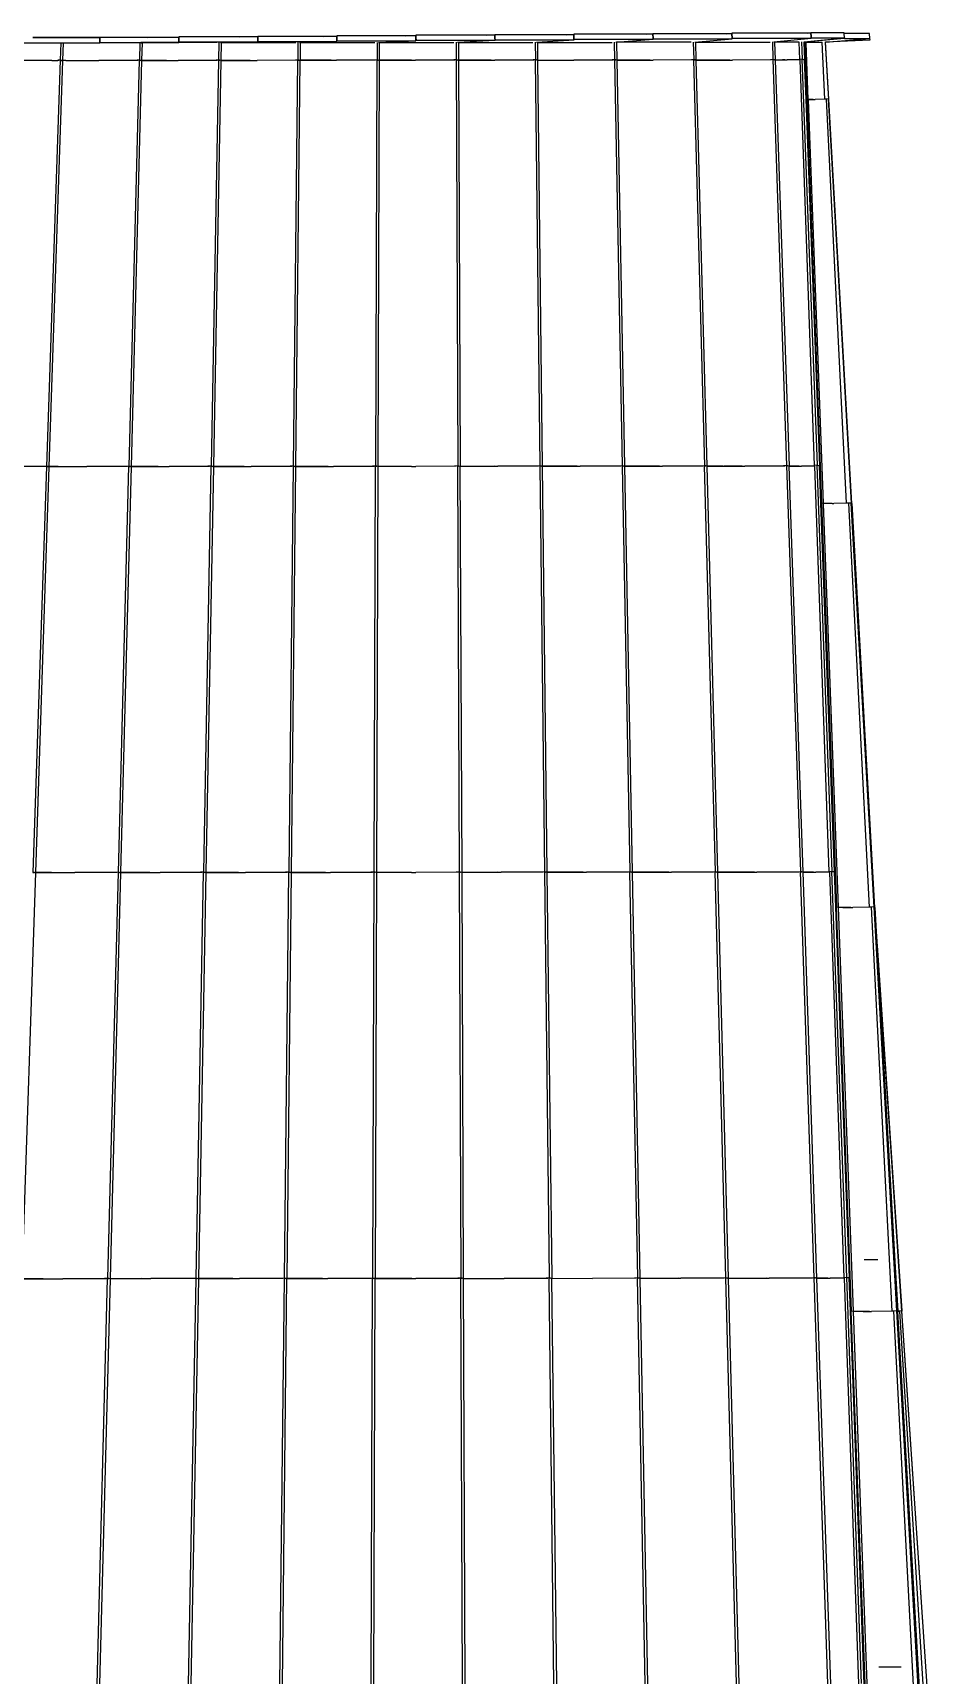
# Model space of a CAD drawing. Extents: x -21493 to 32459, y -48437 to 49697.
# Drawn here: x 3560 to 12367, y 33568 to 49697 of the extents above; entities that cross this region are included whole.
import ezdxf

# ---------------------------------------------------------------- set-up
doc = ezdxf.new("R2010")
doc.units = 0
doc.layers.get('0').update_dxf_attribs({"linetype": 'CONTINUOUS'})

msp = doc.modelspace()

# ---------------------------------------------------------------- linework, layer by layer
for p, q in [((8019, 49674), (8099, 49679)), ((8808, 49679), (8099, 49679)), ((8099, 49679), (8099, 49674)), ((8808, 49679), (8875, 49684)), ((8875, 49679), (8808, 49679)), ((9593, 49684), (8875, 49684)), ((8875, 49684), (8875, 49679)), ((8877, 49645), (8875, 49679)), ((8875, 49679), (8877, 49645)), ((9593, 49684), (9651, 49689)), ((9652, 49684), (9593, 49684)), ((10376, 49689), (9651, 49689)), ((9651, 49689), (9652, 49684)), ((9654, 49644), (9652, 49684)), ((9652, 49684), (9654, 49644)), ((10376, 49689), (10427, 49694)), ((10428, 49689), (10376, 49689)), ((11171, 49694), (10427, 49694)), ((10427, 49694), (10428, 49689)), ((10431, 49644), (10428, 49689)), ((10428, 49689), (10431, 49644)), ((11171, 49694), (11203, 49697)), ((11204, 49694), (11171, 49694)), ((11532, 49697), (11203, 49697)), ((11203, 49697), (11204, 49694)), ((11204, 49694), (11206, 49665)), ((11206, 49665), (11204, 49694)), ((11532, 49691), (11532, 49697)), ((11779, 49691), (11532, 49691)), ((11536, 49648), (11532, 49691)), ((11783, 49641), (11779, 49691)), ((3441, 49598), (3813, 49598)), ((3698, 49652), (3560, 49652)), ((3698, 49648), (3560, 49648)), ((3698, 49652), (3698, 49651)), ((3903, 49652), (3698, 49652)), ((3784, 49651), (3698, 49652)), ((3698, 49648), (3698, 49651)), ((3698, 49651), (3698, 49648)), ((3698, 49651), (3848, 49651)), ((3698, 49651), (3784, 49651)), ((4217, 49648), (3698, 49648)), ((3698, 49648), (3698, 49648)), ((3784, 49651), (3903, 49652)), ((3848, 49651), (3784, 49651)), ((3813, 49598), (3835, 49598)), ((3835, 49598), (3829, 49428)), ((3835, 49598), (3860, 49598)), ((4217, 49648), (3848, 49651)), ((3848, 49651), (4217, 49651)), ((3854, 49426), (3860, 49598)), ((3860, 49598), (4217, 49598)), ((3903, 49652), (4217, 49653)), ((4217, 49652), (3903, 49652)), ((4689, 49653), (4217, 49653)), ((4217, 49653), (4217, 49652)), ((4217, 49652), (4217, 49651)), ((4217, 49651), (4217, 49648)), ((4217, 49603), (4217, 49648)), ((4217, 49648), (4217, 49603)), ((4217, 49603), (4217, 49603)), ((4217, 49603), (4474, 49603)), ((4217, 49601), (4217, 49603)), ((4474, 49601), (4217, 49601)), ((4217, 49598), (4217, 49601)), ((4474, 49603), (4474, 49601)), ((4474, 49603), (4475, 49603)), ((4475, 49601), (4474, 49601)), ((4475, 49601), (4475, 49603)), ((4475, 49603), (4584, 49603)), ((4482, 49601), (4475, 49601)), ((4482, 49602), (4584, 49603)), ((4482, 49602), (4482, 49601)), ((4590, 49601), (4482, 49601)), ((4584, 49603), (4612, 49603)), ((4612, 49603), (4607, 49428)), ((4612, 49603), (4614, 49603)), ((4614, 49603), (4622, 49602)), ((4614, 49603), (4690, 49603)), ((4690, 49603), (4622, 49602)), ((4622, 49602), (4625, 49602)), ((4705, 49602), (4625, 49602)), ((4625, 49602), (4628, 49601)), ((4626, 49601), (4628, 49601)), ((4628, 49601), (4705, 49602)), ((4628, 49601), (4637, 49600)), ((4632, 49427), (4637, 49600)), ((4689, 49653), (4994, 49658)), ((4994, 49653), (4689, 49653)), ((4690, 49603), (4994, 49603)), ((4705, 49602), (4994, 49603)), ((5367, 49602), (4705, 49602)), ((5591, 49658), (4994, 49658)), ((4994, 49658), (4994, 49653)), ((4994, 49650), (4994, 49653)), ((4994, 49653), (4994, 49650)), ((4994, 49650), (4994, 49650)), ((4994, 49650), (4994, 49608)), ((4994, 49608), (4994, 49650)), ((4994, 49608), (5771, 49608)), ((4994, 49608), (4994, 49608)), ((4994, 49603), (4994, 49608)), ((5389, 49602), (5385, 49429)), ((5403, 49602), (5404, 49602)), ((5404, 49602), (5414, 49601)), ((5404, 49602), (5411, 49602)), ((5410, 49427), (5414, 49601)), ((5411, 49602), (5771, 49608)), ((5411, 49602), (6144, 49602)), ((5591, 49658), (5770, 49663)), ((5770, 49658), (5591, 49658)), ((6420, 49663), (5770, 49663)), ((5770, 49663), (5770, 49658)), ((5770, 49649), (5770, 49658)), ((5770, 49658), (5770, 49649)), ((5770, 49649), (5770, 49649)), ((5770, 49649), (5771, 49613)), ((5771, 49613), (5770, 49649)), ((5771, 49613), (6548, 49613)), ((5771, 49613), (5771, 49613)), ((5771, 49608), (5771, 49613)), ((6165, 49603), (6163, 49430)), ((6180, 49603), (6181, 49603)), ((6181, 49603), (6548, 49613)), ((6181, 49603), (6182, 49603)), ((6182, 49603), (6920, 49603)), ((6182, 49603), (6190, 49602)), ((6189, 49428), (6190, 49602)), ((6420, 49663), (6546, 49669)), ((6546, 49663), (6420, 49663)), ((7225, 49669), (6546, 49669)), ((6546, 49669), (6546, 49663)), ((6547, 49653), (6546, 49663)), ((6546, 49663), (6547, 49653)), ((6547, 49653), (6547, 49653)), ((6547, 49648), (6547, 49653)), ((6547, 49653), (6547, 49648)), ((6547, 49648), (6547, 49648)), ((6547, 49619), (6547, 49648)), ((6547, 49648), (6548, 49619)), ((6548, 49619), (6547, 49619)), ((6548, 49613), (6547, 49619)), ((6548, 49619), (7324, 49619)), ((6942, 49604), (6942, 49431)), ((6957, 49604), (7324, 49619)), ((6957, 49604), (6957, 49604)), ((6957, 49604), (6960, 49603)), ((6960, 49603), (6967, 49602)), ((6960, 49603), (7697, 49603)), ((6967, 49428), (6967, 49602)), ((7225, 49669), (7323, 49674)), ((7323, 49669), (7225, 49669)), ((8019, 49674), (7323, 49674)), ((7323, 49674), (7323, 49669)), ((7323, 49654), (7323, 49669)), ((7323, 49669), (7323, 49654)), ((7323, 49654), (7323, 49654)), ((7323, 49654), (7324, 49647)), ((7323, 49647), (7323, 49654)), ((7323, 49647), (7324, 49647)), ((7324, 49624), (7323, 49647)), ((7324, 49647), (7325, 49624)), ((7325, 49624), (7324, 49624)), ((7324, 49619), (7324, 49624)), ((7325, 49624), (8101, 49624)), ((7719, 49605), (7720, 49432)), ((7734, 49605), (7735, 49605)), ((7735, 49605), (8101, 49624)), ((7735, 49605), (7739, 49604)), ((7739, 49604), (7744, 49603)), ((7739, 49604), (8474, 49604)), ((7745, 49429), (7744, 49603)), ((8099, 49674), (8019, 49674)), ((8100, 49654), (8099, 49674)), ((8099, 49674), (8100, 49654)), ((8100, 49654), (8100, 49654)), ((8100, 49654), (8100, 49646)), ((8100, 49646), (8100, 49654)), ((8100, 49646), (8100, 49646)), ((8100, 49646), (8101, 49629)), ((8101, 49629), (8100, 49646)), ((8101, 49629), (8878, 49629)), ((8101, 49629), (8101, 49629)), ((8101, 49624), (8101, 49629)), ((8496, 49605), (8498, 49433)), ((8510, 49605), (8511, 49605)), ((8511, 49605), (8878, 49629)), ((8511, 49605), (8518, 49604)), ((8518, 49604), (8521, 49604)), ((8518, 49604), (9251, 49604)), ((8523, 49429), (8521, 49604)), ((8877, 49645), (8877, 49645)), ((8877, 49645), (8878, 49634)), ((8877, 49634), (8877, 49645)), ((8878, 49634), (8877, 49634)), ((8878, 49629), (8877, 49634)), ((8878, 49634), (9654, 49634)), ((9273, 49606), (9276, 49433)), ((9287, 49606), (9288, 49606)), ((9288, 49606), (9654, 49634)), ((9288, 49606), (9296, 49605)), ((9296, 49605), (9298, 49605)), ((10028, 49605), (9296, 49605)), ((9301, 49430), (9298, 49605)), ((9654, 49644), (9654, 49644)), ((9654, 49644), (9654, 49639)), ((9654, 49639), (9654, 49644)), ((9654, 49639), (10431, 49639)), ((9654, 49639), (9654, 49639)), ((9654, 49634), (9654, 49639)), ((10049, 49607), (10054, 49434)), ((10064, 49607), (10065, 49607)), ((10065, 49607), (10431, 49639)), ((10065, 49607), (10074, 49605)), ((10074, 49605), (10804, 49606)), ((10074, 49605), (10075, 49605)), ((10079, 49430), (10075, 49605)), ((10431, 49644), (11207, 49644)), ((10431, 49644), (10431, 49644)), ((10431, 49639), (10431, 49644)), ((10826, 49608), (10832, 49435)), ((10841, 49608), (10842, 49608)), ((10842, 49608), (11207, 49644)), ((10842, 49608), (10851, 49606)), ((10857, 49431), (10851, 49606)), ((10851, 49606), (10851, 49606)), ((11090, 49606), (10851, 49606)), ((11096, 49435), (11090, 49606)), ((11112, 49608), (11118, 49438)), ((11137, 49608), (11535, 49648)), ((11536, 49641), (11137, 49607)), ((11137, 49607), (11137, 49608)), ((11137, 49608), (11137, 49608)), ((11137, 49606), (11144, 49607)), ((11137, 49606), (11137, 49607)), ((11144, 49433), (11137, 49606)), ((11144, 49607), (11165, 49045)), ((11144, 49607), (11149, 49605)), ((11149, 49605), (11315, 49605)), ((11149, 49605), (11159, 49601)), ((11179, 49044), (11159, 49601)), ((11206, 49665), (11206, 49665)), ((11206, 49665), (11206, 49663)), ((11206, 49663), (11206, 49665)), ((11206, 49663), (11206, 49663)), ((11206, 49663), (11207, 49648)), ((11207, 49648), (11206, 49663)), ((11207, 49648), (11536, 49648)), ((11207, 49648), (11207, 49648)), ((11207, 49644), (11207, 49648)), ((11315, 49605), (11315, 49605)), ((11343, 49045), (11315, 49605)), ((11346, 49608), (11378, 49047)), ((11347, 49607), (11782, 49641)), ((11347, 49607), (11347, 49607)), ((11347, 49607), (11348, 49606)), ((11349, 49605), (11348, 49605)), ((11783, 49624), (11349, 49605)), ((11349, 49605), (11349, 49604)), ((11381, 49044), (11349, 49604)), ((11535, 49648), (11536, 49641)), ((11535, 49648), (11536, 49648)), ((11536, 49641), (11783, 49641)), ((11782, 49641), (11783, 49624)), ((11782, 49641), (11783, 49641)), ((3748, 49426), (3430, 49426)), ((3828, 49428), (3695, 45440)), ((3721, 45438), (3854, 49424)), ((3748, 49426), (3806, 49426)), ((3807, 49428), (3806, 49428)), ((3815, 49426), (3806, 49426)), ((3828, 49428), (3807, 49428)), ((3828, 49428), (3829, 49428)), ((3833, 49427), (3828, 49428)), ((3828, 49428), (3828, 49428)), ((3829, 49428), (3833, 49427)), ((3833, 49427), (3833, 49427)), ((3833, 49427), (3844, 49426)), ((3844, 49426), (3833, 49427)), ((3854, 49425), (3844, 49426)), ((3885, 49426), (3854, 49426)), ((3854, 49424), (3854, 49426)), ((3854, 49424), (3854, 49425)), ((3854, 49424), (3854, 49424)), ((3854, 49424), (3854, 49424)), ((3854, 49424), (3854, 49424)), ((3885, 49426), (4208, 49426)), ((4584, 49426), (4208, 49426)), ((4606, 49429), (4503, 45440)), ((4529, 45439), (4632, 49425)), ((4606, 49429), (4584, 49428)), ((4593, 49426), (4584, 49426)), ((4607, 49428), (4606, 49429)), ((4607, 49428), (4607, 49428)), ((4607, 49428), (4611, 49428)), ((4611, 49428), (4607, 49428)), ((4611, 49428), (4611, 49428)), ((4611, 49428), (4619, 49427)), ((4619, 49427), (4611, 49428)), ((4632, 49425), (4619, 49427)), ((4873, 49427), (4632, 49427)), ((4632, 49427), (4873, 49427)), ((4632, 49425), (4632, 49427)), ((4632, 49427), (4632, 49427)), ((4632, 49425), (4632, 49425)), ((4632, 49425), (4632, 49425)), ((4632, 49425), (4632, 49425)), ((4632, 49425), (4632, 49425)), ((4873, 49427), (4987, 49427)), ((5362, 49427), (4987, 49427)), ((5384, 49429), (5311, 45441)), ((5337, 45439), (5410, 49426)), ((5384, 49429), (5362, 49429)), ((5371, 49427), (5362, 49427)), ((5385, 49429), (5384, 49429)), ((5385, 49429), (5385, 49429)), ((5385, 49429), (5389, 49429)), ((5389, 49429), (5385, 49429)), ((5389, 49429), (5389, 49429)), ((5389, 49429), (5397, 49428)), ((5397, 49428), (5389, 49429)), ((5410, 49426), (5397, 49428)), ((5694, 49427), (5410, 49427)), ((5410, 49427), (5694, 49427)), ((5410, 49426), (5410, 49427)), ((5410, 49427), (5410, 49427)), ((5410, 49426), (5410, 49426)), ((5410, 49426), (5410, 49426)), ((5410, 49426), (5410, 49426)), ((5410, 49426), (5410, 49426)), ((5694, 49427), (5765, 49427)), ((6140, 49428), (5765, 49427)), ((6162, 49430), (6119, 45442)), ((6141, 49429), (6140, 49429)), ((6149, 49428), (6140, 49428)), ((6162, 49430), (6141, 49429)), ((6145, 45440), (6188, 49426)), ((6163, 49430), (6162, 49430)), ((6163, 49430), (6163, 49430)), ((6163, 49430), (6167, 49430)), ((6167, 49430), (6163, 49430)), ((6167, 49430), (6167, 49430)), ((6167, 49430), (6176, 49428)), ((6176, 49428), (6167, 49430)), ((6188, 49427), (6176, 49428)), ((6188, 49427), (6189, 49427)), ((6189, 49427), (6188, 49426)), ((6188, 49427), (6188, 49427)), ((6188, 49426), (6188, 49427)), ((6490, 49428), (6189, 49428)), ((6189, 49428), (6490, 49428)), ((6189, 49427), (6189, 49428)), ((6189, 49428), (6189, 49428)), ((6490, 49428), (6543, 49428)), ((6918, 49428), (6543, 49428)), ((6919, 49430), (6918, 49430)), ((6927, 49428), (6918, 49428)), ((6940, 49431), (6919, 49430)), ((6940, 49431), (6927, 45443)), ((6941, 49431), (6940, 49431)), ((6941, 49431), (6942, 49431)), ((6945, 49430), (6941, 49431)), ((6942, 49431), (6945, 49430)), ((6945, 49430), (6945, 49430)), ((6945, 49430), (6954, 49429)), ((6954, 49429), (6945, 49430)), ((6953, 45441), (6966, 49427)), ((6966, 49427), (6954, 49429)), ((6966, 49427), (6967, 49427)), ((6967, 49427), (6966, 49427)), ((6966, 49427), (6966, 49427)), ((6966, 49427), (6966, 49427)), ((7279, 49428), (6967, 49428)), ((6967, 49428), (7279, 49428)), ((6967, 49427), (6967, 49428)), ((6967, 49428), (6967, 49428)), ((7279, 49428), (7321, 49428)), ((7697, 49429), (7321, 49428)), ((7718, 49432), (7697, 49431)), ((7697, 49431), (7697, 49431)), ((7705, 49429), (7697, 49429)), ((7718, 49432), (7735, 45444)), ((7719, 49432), (7718, 49432)), ((7719, 49432), (7720, 49432)), ((7723, 49431), (7719, 49432)), ((7720, 49432), (7723, 49431)), ((7723, 49431), (7723, 49431)), ((7723, 49431), (7732, 49430)), ((7732, 49430), (7723, 49431)), ((7744, 49428), (7732, 49430)), ((7744, 49428), (7745, 49428)), ((7745, 49428), (7744, 49428)), ((7744, 49428), (7744, 49428)), ((7761, 45441), (7744, 49428)), ((7744, 49428), (7744, 49428)), ((8063, 49429), (7745, 49428)), ((7745, 49429), (8063, 49429)), ((7745, 49428), (7745, 49429)), ((7745, 49428), (7745, 49428)), ((8063, 49429), (8099, 49429)), ((8475, 49429), (8099, 49429)), ((8496, 49433), (8475, 49431)), ((8475, 49431), (8475, 49431)), ((8483, 49429), (8475, 49429)), ((8496, 49433), (8543, 45445)), ((8497, 49433), (8496, 49433)), ((8497, 49433), (8498, 49433)), ((8501, 49432), (8497, 49433)), ((8498, 49433), (8501, 49432)), ((8501, 49432), (8501, 49432)), ((8501, 49432), (8510, 49431)), ((8510, 49431), (8501, 49432)), ((8522, 49429), (8510, 49431)), ((8522, 49429), (8522, 49429)), ((8523, 49429), (8877, 49429)), ((8522, 49429), (8523, 49429)), ((8523, 49429), (8522, 49429)), ((8523, 49429), (8523, 49429)), ((8522, 49429), (8522, 49429)), ((8523, 49429), (8523, 49429)), ((8569, 45442), (8522, 49429)), ((9253, 49430), (8877, 49429)), ((9274, 49434), (9253, 49432)), ((9253, 49432), (9253, 49432)), ((9262, 49430), (9253, 49430)), ((9274, 49434), (9351, 45445)), ((9275, 49433), (9274, 49434)), ((9275, 49433), (9276, 49433)), ((9279, 49433), (9275, 49433)), ((9276, 49433), (9279, 49433)), ((9279, 49433), (9279, 49433)), ((9279, 49433), (9288, 49431)), ((9288, 49431), (9279, 49433)), ((9301, 49430), (9288, 49431)), ((9627, 49430), (9301, 49429)), ((9301, 49430), (9627, 49430)), ((9301, 49429), (9301, 49430)), ((9301, 49429), (9301, 49430)), ((9301, 49429), (9301, 49429)), ((9301, 49429), (9301, 49429)), ((9377, 45442), (9301, 49429)), ((9301, 49429), (9301, 49429)), ((9301, 49429), (9301, 49429)), ((9627, 49430), (9655, 49430)), ((10031, 49431), (9655, 49430)), ((10052, 49434), (10031, 49432)), ((10031, 49432), (10031, 49432)), ((10040, 49431), (10031, 49431)), ((10052, 49434), (10158, 45446)), ((10053, 49434), (10052, 49434)), ((10053, 49434), (10054, 49434)), ((10057, 49434), (10053, 49434)), ((10054, 49434), (10057, 49434)), ((10057, 49434), (10057, 49434)), ((10057, 49434), (10066, 49432)), ((10066, 49432), (10057, 49434)), ((10079, 49430), (10066, 49432)), ((10408, 49430), (10079, 49430)), ((10079, 49430), (10079, 49430)), ((10079, 49430), (10079, 49430)), ((10079, 49430), (10408, 49430)), ((10079, 49430), (10079, 49430)), ((10185, 45443), (10079, 49430)), ((10079, 49430), (10079, 49430)), ((10079, 49430), (10079, 49430)), ((10079, 49430), (10079, 49430)), ((10408, 49430), (10433, 49430)), ((10809, 49431), (10433, 49430)), ((10810, 49433), (10809, 49433)), ((10818, 49431), (10809, 49431)), ((10830, 49435), (10810, 49433)), ((10830, 49435), (10966, 45447)), ((10831, 49435), (10830, 49435)), ((10831, 49435), (10832, 49435)), ((10844, 49433), (10831, 49435)), ((10832, 49435), (10844, 49433)), ((10857, 49431), (10844, 49433)), ((10857, 49431), (10857, 49431)), ((10857, 49431), (10857, 49431)), ((10926, 49431), (10857, 49430)), ((10857, 49431), (10926, 49431)), ((10857, 49431), (10857, 49431)), ((10857, 49430), (10857, 49431)), ((10857, 49431), (10857, 49431)), ((10993, 45443), (10857, 49430)), ((10926, 49431), (10926, 49431)), ((10948, 49431), (10926, 49431)), ((10926, 49431), (10948, 49431)), ((10948, 49431), (10972, 49431)), ((11096, 49431), (10972, 49431)), ((11117, 49438), (11096, 49435)), ((11096, 49435), (11096, 49435)), ((11099, 49431), (11096, 49431)), ((11239, 45447), (11099, 49431)), ((11117, 49438), (11265, 45450)), ((11118, 49438), (11117, 49438)), ((11118, 49438), (11118, 49438)), ((11143, 49433), (11118, 49438)), ((11118, 49438), (11143, 49433)), ((11144, 49433), (11143, 49433)), ((11143, 49433), (11144, 49433)), ((11157, 49045), (11143, 49433)), ((11143, 49433), (11143, 49433)), ((11164, 49046), (11157, 49045)), ((11291, 45445), (11157, 49045)), ((11164, 49046), (11310, 45078)), ((11165, 49045), (11164, 49046)), ((11180, 49041), (11165, 49045)), ((11179, 49044), (11206, 49044)), ((11179, 49043), (11179, 49044)), ((11180, 49041), (11179, 49043)), ((11200, 49043), (11179, 49043)), ((11181, 49040), (11180, 49041)), ((11327, 45077), (11181, 49040)), ((11200, 49043), (11206, 49044)), ((11203, 49043), (11200, 49043)), ((11207, 49044), (11203, 49043)), ((11227, 49044), (11203, 49043)), ((11206, 49044), (11207, 49044)), ((11207, 49044), (11227, 49044)), ((11227, 49044), (11246, 49044)), ((11343, 49045), (11246, 49044)), ((11375, 49048), (11343, 49045)), ((11357, 49045), (11343, 49045)), ((11343, 49045), (11343, 49045)), ((11555, 45077), (11357, 49045)), ((11375, 49048), (11601, 45080)), ((11376, 49047), (11375, 49048)), ((11376, 49047), (11378, 49047)), ((11379, 49045), (11376, 49047)), ((11378, 49047), (11379, 49045)), ((11381, 49044), (11379, 49045)), ((11382, 49043), (11381, 49044)), ((11608, 45076), (11382, 49043)), ((3664, 45438), (3282, 45438)), ((3693, 45440), (3561, 41452)), ((3588, 41450), (3721, 45436)), ((3665, 45440), (3664, 45440)), ((3681, 45438), (3664, 45438)), ((3693, 45440), (3665, 45440)), ((3694, 45440), (3693, 45440)), ((3694, 45440), (3695, 45440)), ((3711, 45438), (3694, 45440)), ((3695, 45440), (3711, 45438)), ((3721, 45436), (3711, 45438)), ((3809, 45438), (3721, 45438)), ((3721, 45438), (3809, 45438)), ((3721, 45436), (3721, 45438)), ((3721, 45438), (3721, 45438)), ((3721, 45436), (3721, 45436)), ((3721, 45436), (3721, 45436)), ((3721, 45436), (3721, 45436)), ((3721, 45436), (3721, 45436)), ((3809, 45438), (4090, 45438)), ((4472, 45438), (4090, 45438)), ((4501, 45441), (4399, 41452)), ((4426, 41451), (4529, 45437)), ((4473, 45440), (4472, 45440)), ((4489, 45438), (4472, 45438)), ((4501, 45441), (4473, 45440)), ((4502, 45440), (4501, 45441)), ((4502, 45440), (4503, 45440)), ((4516, 45439), (4502, 45440)), ((4503, 45440), (4516, 45439)), ((4529, 45437), (4516, 45439)), ((4790, 45439), (4529, 45439)), ((4529, 45439), (4790, 45439)), ((4529, 45437), (4529, 45439)), ((4529, 45439), (4529, 45439)), ((4529, 45437), (4529, 45437)), ((4529, 45437), (4529, 45437)), ((4529, 45437), (4529, 45437)), ((4529, 45437), (4529, 45437)), ((4790, 45439), (4898, 45439)), ((5280, 45439), (4898, 45439)), ((5309, 45441), (5236, 41453)), ((5264, 41451), (5337, 45438)), ((5281, 45441), (5280, 45441)), ((5297, 45439), (5280, 45439)), ((5309, 45441), (5281, 45441)), ((5310, 45441), (5309, 45441)), ((5310, 45441), (5311, 45441)), ((5323, 45440), (5310, 45441)), ((5311, 45441), (5323, 45440)), ((5337, 45438), (5323, 45440)), ((5637, 45439), (5337, 45439)), ((5337, 45439), (5637, 45439)), ((5337, 45438), (5337, 45439)), ((5337, 45439), (5337, 45439)), ((5337, 45438), (5337, 45438)), ((5337, 45438), (5337, 45438)), ((5337, 45438), (5337, 45438)), ((5337, 45438), (5337, 45438)), ((5637, 45439), (5706, 45439)), ((6088, 45440), (5706, 45439)), ((6117, 45442), (6074, 41454)), ((6089, 45441), (6088, 45441)), ((6105, 45440), (6088, 45440)), ((6117, 45442), (6089, 45441)), ((6102, 41452), (6145, 45438)), ((6118, 45442), (6117, 45442)), ((6118, 45442), (6119, 45442)), ((6131, 45440), (6118, 45442)), ((6119, 45442), (6131, 45440)), ((6145, 45439), (6131, 45440)), ((6463, 45440), (6145, 45439)), ((6145, 45440), (6463, 45440)), ((6145, 45439), (6145, 45440)), ((6145, 45439), (6145, 45439)), ((6145, 45439), (6145, 45438)), ((6145, 45439), (6145, 45439)), ((6145, 45439), (6145, 45439)), ((6145, 45438), (6145, 45439)), ((6463, 45440), (6514, 45440)), ((6896, 45440), (6514, 45440)), ((6897, 45442), (6896, 45442)), ((6913, 45440), (6896, 45440)), ((6925, 45443), (6897, 45442)), ((6925, 45443), (6912, 41455)), ((6926, 45443), (6925, 45443)), ((6926, 45443), (6927, 45443)), ((6939, 45441), (6926, 45443)), ((6927, 45443), (6939, 45441)), ((6953, 45439), (6939, 45441)), ((6939, 41453), (6953, 45439)), ((6953, 45441), (7281, 45440)), ((6953, 45440), (6953, 45441)), ((7281, 45440), (6953, 45440)), ((6953, 45439), (6953, 45440)), ((6953, 45439), (6953, 45439)), ((6953, 45439), (6953, 45439)), ((6953, 45439), (6953, 45439)), ((6953, 45439), (6953, 45439)), ((7281, 45440), (7322, 45440)), ((7704, 45441), (7322, 45440)), ((7705, 45442), (7704, 45442)), ((7721, 45441), (7704, 45441)), ((7733, 45444), (7705, 45442)), ((7733, 45444), (7750, 41456)), ((7734, 45444), (7733, 45444)), ((7734, 45444), (7735, 45444)), ((7747, 45442), (7734, 45444)), ((7735, 45444), (7747, 45442)), ((7760, 45440), (7747, 45442)), ((7760, 45440), (7761, 45440)), ((7761, 45440), (7760, 45440)), ((7760, 45440), (7760, 45440)), ((7777, 41453), (7760, 45440)), ((7760, 45440), (7760, 45440)), ((8095, 45441), (7761, 45440)), ((7761, 45441), (8095, 45441)), ((7761, 45440), (7761, 45441)), ((7761, 45440), (7761, 45440)), ((8095, 45441), (8130, 45441)), ((8512, 45441), (8130, 45441)), ((8513, 45443), (8512, 45442)), ((8529, 45441), (8512, 45441)), ((8541, 45445), (8513, 45443)), ((8541, 45445), (8587, 41457)), ((8542, 45445), (8541, 45445)), ((8542, 45445), (8543, 45445)), ((8555, 45443), (8542, 45445)), ((8543, 45445), (8555, 45443)), ((8568, 45441), (8555, 45443)), ((8568, 45441), (8569, 45441)), ((8569, 45441), (8568, 45441)), ((8615, 41454), (8568, 45441)), ((8568, 45441), (8568, 45441)), ((8568, 45441), (8568, 45441)), ((8569, 45442), (8907, 45441)), ((8569, 45441), (8569, 45442)), ((8907, 45441), (8569, 45441)), ((8569, 45441), (8569, 45441)), ((8907, 45441), (8938, 45441)), ((9320, 45442), (8938, 45441)), ((9349, 45446), (9320, 45443)), ((9320, 45443), (9320, 45443)), ((9336, 45442), (9320, 45442)), ((9349, 45446), (9425, 41457)), ((9350, 45445), (9349, 45446)), ((9350, 45445), (9351, 45445)), ((9363, 45443), (9350, 45445)), ((9351, 45445), (9363, 45443)), ((9376, 45442), (9363, 45443)), ((9718, 45442), (9376, 45441)), ((9376, 45441), (9376, 45442)), ((9376, 45441), (9377, 45441)), ((9377, 45441), (9376, 45441)), ((9453, 41454), (9376, 45441)), ((9376, 45441), (9376, 45441)), ((9376, 45441), (9376, 45441)), ((9377, 45442), (9718, 45442)), ((9377, 45441), (9377, 45442)), ((9718, 45442), (9746, 45442)), ((10128, 45443), (9746, 45442)), ((10157, 45446), (10128, 45443)), ((10144, 45443), (10128, 45443)), ((10128, 45443), (10128, 45443)), ((10157, 45446), (10263, 41458)), ((10158, 45446), (10157, 45446)), ((10158, 45446), (10171, 45444)), ((10158, 45446), (10158, 45446)), ((10171, 45444), (10158, 45446)), ((10184, 45442), (10171, 45444)), ((10184, 45442), (10185, 45442)), ((10185, 45442), (10184, 45442)), ((10184, 45442), (10344, 45442)), ((10344, 45442), (10184, 45442)), ((10290, 41455), (10184, 45442)), ((10184, 45442), (10184, 45442)), ((10184, 45442), (10184, 45442)), ((10184, 45442), (10184, 45442)), ((10184, 45442), (10184, 45442)), ((10185, 45443), (10344, 45443)), ((10185, 45442), (10185, 45443)), ((10344, 45443), (10344, 45442)), ((10344, 45443), (10359, 45443)), ((10344, 45442), (10351, 45442)), ((10359, 45442), (10351, 45442)), ((10359, 45442), (10359, 45443)), ((10359, 45443), (10422, 45443)), ((10422, 45442), (10359, 45442)), ((10422, 45442), (10422, 45443)), ((10422, 45443), (10484, 45442)), ((10484, 45442), (10422, 45442)), ((10484, 45442), (10484, 45442)), ((10529, 45442), (10484, 45442)), ((10484, 45442), (10529, 45442)), ((10529, 45442), (10554, 45442)), ((10936, 45443), (10554, 45442)), ((10965, 45447), (10936, 45444)), ((10936, 45444), (10936, 45444)), ((10952, 45443), (10936, 45443)), ((10965, 45447), (11101, 41459)), ((10966, 45447), (10965, 45447)), ((10966, 45447), (10979, 45445)), ((10966, 45447), (10966, 45447)), ((10979, 45445), (10966, 45447)), ((10992, 45443), (10979, 45445)), ((11089, 45443), (10992, 45442)), ((10992, 45443), (10993, 45443)), ((10993, 45443), (10992, 45443)), ((10992, 45443), (10992, 45443)), ((10992, 45442), (10992, 45443)), ((10992, 45443), (10992, 45443)), ((11128, 41455), (10992, 45442)), ((10993, 45443), (11089, 45443)), ((10993, 45443), (10993, 45443)), ((11089, 45443), (11113, 45443)), ((11239, 45443), (11113, 45443)), ((11262, 45450), (11239, 45447)), ((11239, 45447), (11239, 45447)), ((11244, 45443), (11239, 45443)), ((11385, 41459), (11244, 45443)), ((11262, 45450), (11410, 41461)), ((11263, 45449), (11262, 45450)), ((11263, 45449), (11265, 45450)), ((11289, 45445), (11263, 45449)), ((11265, 45450), (11289, 45445)), ((11291, 45445), (11289, 45445)), ((11289, 45445), (11291, 45445)), ((11303, 45078), (11289, 45445)), ((11289, 45445), (11289, 45445)), ((11309, 45078), (11303, 45078)), ((11437, 41457), (11303, 45078)), ((11309, 45078), (11455, 41110)), ((11310, 45078), (11309, 45078)), ((11327, 45074), (11310, 45078)), ((11327, 45077), (11412, 45076)), ((11327, 45076), (11327, 45077)), ((11412, 45076), (11327, 45076)), ((11327, 45074), (11327, 45076)), ((11329, 45073), (11327, 45074)), ((11475, 41110), (11329, 45073)), ((11412, 45076), (11431, 45076)), ((11555, 45077), (11431, 45076)), ((11563, 45077), (11555, 45077)), ((11598, 45080), (11563, 45077)), ((11578, 45078), (11563, 45077)), ((11779, 41110), (11578, 45078)), ((11598, 45080), (11824, 41112)), ((11599, 45080), (11598, 45080)), ((11599, 45080), (11601, 45080)), ((11604, 45078), (11599, 45080)), ((11601, 45080), (11604, 45078)), ((11608, 45076), (11604, 45078)), ((11609, 45075), (11608, 45076)), ((11834, 41108), (11609, 45075)), ((4397, 41453), (4294, 37464)), ((4397, 41453), (4369, 41452)), ((4398, 41452), (4397, 41453)), ((4398, 41452), (4399, 41452)), ((4412, 41451), (4398, 41452)), ((4399, 41452), (4412, 41451)), ((5235, 41453), (5162, 37465)), ((5207, 41453), (5206, 41453)), ((5235, 41453), (5207, 41453)), ((5236, 41453), (5235, 41453)), ((5236, 41453), (5250, 41452)), ((5236, 41453), (5236, 41453)), ((5250, 41452), (5236, 41453)), ((6072, 41454), (6029, 37466)), ((6045, 41453), (6044, 41453)), ((6072, 41454), (6045, 41453)), ((6074, 41454), (6072, 41454)), ((6074, 41454), (6087, 41452)), ((6074, 41454), (6074, 41454)), ((6087, 41452), (6074, 41454)), ((6101, 41451), (6087, 41452)), ((6910, 41455), (6882, 41453)), ((6882, 41453), (6882, 41453)), ((6910, 41455), (6897, 37467)), ((6911, 41455), (6910, 41455)), ((6911, 41455), (6912, 41455)), ((6925, 41453), (6911, 41455)), ((6912, 41455), (6925, 41453)), ((6939, 41451), (6925, 41453)), ((6939, 41453), (7282, 41452)), ((6939, 41452), (6939, 41453)), ((7719, 41453), (7323, 41452)), ((7720, 41454), (7719, 41454)), ((7736, 41453), (7719, 41453)), ((7748, 41456), (7720, 41454)), ((7748, 41456), (7765, 37468)), ((7749, 41456), (7748, 41456)), ((7749, 41456), (7750, 41456)), ((7763, 41454), (7749, 41456)), ((7750, 41456), (7763, 41454)), ((7777, 41452), (7763, 41454)), ((8126, 41453), (7777, 41452)), ((7777, 41453), (8126, 41453)), ((7777, 41452), (7777, 41453)), ((8126, 41453), (8161, 41453)), ((8557, 41453), (8161, 41453)), ((8558, 41454), (8557, 41454)), ((8574, 41453), (8557, 41453)), ((8586, 41457), (8558, 41454)), ((8586, 41457), (8632, 37469)), ((8587, 41457), (8586, 41457)), ((8587, 41457), (8601, 41455)), ((8587, 41457), (8587, 41457)), ((8601, 41455), (8587, 41457)), ((8614, 41453), (8601, 41455)), ((8968, 41453), (8614, 41453)), ((8614, 41453), (8615, 41453)), ((8615, 41453), (8614, 41453)), ((8661, 37466), (8614, 41453)), ((8614, 41453), (8614, 41453)), ((8614, 41453), (8614, 41453)), ((8615, 41454), (8968, 41453)), ((8615, 41453), (8615, 41454)), ((8968, 41453), (8999, 41453)), ((9395, 41454), (8999, 41453)), ((9396, 41455), (9395, 41455)), ((9411, 41454), (9395, 41454)), ((9423, 41457), (9396, 41455)), ((9423, 41457), (9500, 37469)), ((9425, 41457), (9423, 41457)), ((9425, 41457), (9438, 41455)), ((9425, 41457), (9425, 41457)), ((9438, 41455), (9425, 41457)), ((9452, 41454), (9438, 41455)), ((9809, 41454), (9452, 41453)), ((9452, 41453), (9452, 41454)), ((9452, 41453), (9453, 41453)), ((9453, 41453), (9452, 41453)), ((9528, 37466), (9452, 41453)), ((9452, 41453), (9452, 41453)), ((9452, 41453), (9452, 41453)), ((9453, 41454), (9809, 41454)), ((9453, 41453), (9453, 41454)), ((9809, 41454), (9836, 41454)), ((10233, 41455), (9836, 41454)), ((10261, 41458), (10233, 41455)), ((10249, 41455), (10233, 41455)), ((10233, 41455), (10233, 41455)), ((10261, 41458), (10367, 37470)), ((10262, 41458), (10261, 41458)), ((10262, 41458), (10263, 41458)), ((10276, 41456), (10262, 41458)), ((10263, 41458), (10276, 41456)), ((10290, 41454), (10276, 41456)), ((10290, 41455), (10649, 41454)), ((10290, 41454), (10290, 41455)), ((10649, 41454), (10290, 41453)), ((10290, 41454), (10290, 41454)), ((10290, 41454), (10290, 41454)), ((10290, 41453), (10290, 41454)), ((10290, 41454), (10290, 41454)), ((10290, 41454), (10290, 41454)), ((10396, 37467), (10290, 41453)), ((10649, 41454), (10674, 41454)), ((11071, 41455), (10674, 41454)), ((11071, 41456), (11070, 41456)), ((11099, 41459), (11071, 41456)), ((11087, 41455), (11071, 41455)), ((11099, 41459), (11235, 37471)), ((11100, 41459), (11099, 41459)), ((11100, 41459), (11101, 41459)), ((11114, 41457), (11100, 41459)), ((11101, 41459), (11114, 41457)), ((11128, 41455), (11114, 41457)), ((11231, 41455), (11128, 41454)), ((11128, 41455), (11128, 41455)), ((11128, 41455), (11128, 41455)), ((11128, 41455), (11231, 41455)), ((11128, 41455), (11128, 41455)), ((11128, 41454), (11128, 41455)), ((11128, 41455), (11128, 41455)), ((11263, 37467), (11128, 41454)), ((11231, 41455), (11254, 41455)), ((11385, 41455), (11254, 41455)), ((11385, 41459), (11384, 41459)), ((11408, 41461), (11385, 41459)), ((11390, 41455), (11385, 41455)), ((11531, 37471), (11390, 41455)), ((11408, 41461), (11555, 37473)), ((11409, 41461), (11408, 41461)), ((11409, 41461), (11410, 41461)), ((11436, 41457), (11409, 41461)), ((11410, 41461), (11436, 41457)), ((11437, 41457), (11436, 41457)), ((11436, 41457), (11437, 41457)), ((11449, 41110), (11436, 41457)), ((11436, 41457), (11436, 41457)), ((3455, 37462), (3588, 41448)), ((3560, 41452), (3559, 41452)), ((3560, 41452), (3561, 41452)), ((3578, 41450), (3560, 41452)), ((3561, 41452), (3578, 41450)), ((3588, 41448), (3578, 41450)), ((3745, 41450), (3588, 41450)), ((3588, 41450), (3745, 41450)), ((3588, 41448), (3588, 41450)), ((3588, 41450), (3588, 41450)), ((3588, 41448), (3588, 41448)), ((3588, 41448), (3588, 41448)), ((3588, 41448), (3588, 41448)), ((3588, 41448), (3588, 41448)), ((3745, 41450), (3972, 41450)), ((4368, 41450), (3972, 41450)), ((4323, 37463), (4425, 41449)), ((4369, 41452), (4368, 41452)), ((4385, 41450), (4368, 41450)), ((4425, 41449), (4412, 41451)), ((4425, 41449), (4426, 41449)), ((4426, 41449), (4425, 41449)), ((4425, 41449), (4425, 41449)), ((4425, 41449), (4425, 41449)), ((4709, 41451), (4426, 41451)), ((4426, 41451), (4709, 41451)), ((4426, 41449), (4426, 41451)), ((4426, 41451), (4426, 41451)), ((4709, 41451), (4810, 41451)), ((5206, 41451), (4810, 41451)), ((5190, 37463), (5263, 41450)), ((5222, 41451), (5206, 41451)), ((5263, 41450), (5250, 41452)), ((5263, 41450), (5264, 41450)), ((5264, 41450), (5263, 41450)), ((5263, 41450), (5263, 41450)), ((5263, 41450), (5263, 41450)), ((5581, 41451), (5264, 41451)), ((5264, 41451), (5581, 41451)), ((5264, 41450), (5264, 41451)), ((5264, 41451), (5264, 41451)), ((5581, 41451), (5648, 41451)), ((6044, 41452), (5648, 41451)), ((6060, 41452), (6044, 41452)), ((6058, 37464), (6101, 41450)), ((6101, 41451), (6102, 41451)), ((6102, 41451), (6101, 41450)), ((6101, 41451), (6101, 41451)), ((6101, 41450), (6101, 41451)), ((6435, 41452), (6102, 41451)), ((6102, 41452), (6435, 41452)), ((6102, 41451), (6102, 41452)), ((6102, 41451), (6102, 41451)), ((6435, 41452), (6485, 41452)), ((6882, 41452), (6485, 41452)), ((6898, 41452), (6882, 41452)), ((6926, 37465), (6939, 41451)), ((7282, 41452), (6939, 41452)), ((6939, 41451), (6939, 41452)), ((6939, 41451), (6939, 41451)), ((6939, 41451), (6939, 41451)), ((6939, 41451), (6939, 41451)), ((6939, 41451), (6939, 41451)), ((7282, 41452), (7323, 41452)), ((7777, 41452), (7777, 41452)), ((7777, 41452), (7777, 41452)), ((7777, 41452), (7777, 41452)), ((7793, 37465), (7777, 41452)), ((7777, 41452), (7777, 41452)), ((7777, 41452), (7777, 41452)), ((11453, 41111), (11449, 41110)), ((11583, 37469), (11449, 41110)), ((11453, 41111), (11600, 37143)), ((11455, 41110), (11453, 41111)), ((11475, 41106), (11455, 41110)), ((11475, 41110), (11519, 41109)), ((11475, 41108), (11475, 41110)), ((11519, 41108), (11475, 41108)), ((11475, 41106), (11475, 41108)), ((11476, 41106), (11475, 41106)), ((11623, 37142), (11476, 41106)), ((11519, 41109), (11519, 41108)), ((11519, 41109), (11530, 41109)), ((11530, 41108), (11519, 41108)), ((11530, 41109), (11530, 41108)), ((11530, 41109), (11532, 41109)), ((11532, 41108), (11530, 41108)), ((11532, 41108), (11532, 41109)), ((11596, 41109), (11532, 41108)), ((11532, 41109), (11596, 41109)), ((11596, 41109), (11616, 41109)), ((11779, 41110), (11616, 41109)), ((11788, 41110), (11779, 41110)), ((11822, 41113), (11788, 41110)), ((11799, 41110), (11788, 41110)), ((12003, 37142), (11799, 41110)), ((11822, 41113), (12047, 37145)), ((11823, 41112), (11822, 41113)), ((11823, 41112), (11824, 41112)), ((11829, 41110), (11823, 41112)), ((11824, 41112), (11829, 41110)), ((11834, 41108), (11829, 41110)), ((11835, 41108), (11834, 41108)), ((11848, 40872), (11835, 41108)), ((12099, 37142), (11848, 40872)), ((11856, 40734), (11848, 40872)), ((11856, 40734), (12098, 37146)), ((12035, 37575), (11856, 40734)), ((11727, 37651), (11782, 37651)), ((11782, 37651), (11850, 37651)), ((11850, 37651), (11863, 37651)), ((3662, 37462), (3455, 37462)), ((3455, 37462), (3662, 37462)), ((3662, 37462), (3854, 37462)), ((4264, 37462), (3854, 37462)), ((4292, 37465), (4190, 33476)), ((4219, 33475), (4322, 37461)), ((4265, 37464), (4264, 37464)), ((4281, 37462), (4264, 37462)), ((4292, 37465), (4265, 37464)), ((4294, 37464), (4292, 37465)), ((4294, 37464), (4308, 37463)), ((4294, 37464), (4294, 37464)), ((4308, 37463), (4294, 37464)), ((4322, 37461), (4308, 37463)), ((4322, 37461), (4323, 37461)), ((4323, 37461), (4322, 37461)), ((4322, 37461), (4322, 37461)), ((4322, 37461), (4322, 37461)), ((4626, 37463), (4323, 37462)), ((4323, 37463), (4626, 37463)), ((4323, 37462), (4323, 37463)), ((4323, 37461), (4323, 37462)), ((4626, 37463), (4721, 37463)), ((5132, 37463), (4721, 37463)), ((5160, 37465), (5087, 33477)), ((5117, 33475), (5190, 37462)), ((5133, 37464), (5132, 37464)), ((5148, 37463), (5132, 37463)), ((5160, 37465), (5133, 37464)), ((5161, 37465), (5160, 37465)), ((5161, 37465), (5162, 37465)), ((5175, 37464), (5161, 37465)), ((5162, 37465), (5175, 37464)), ((5190, 37462), (5175, 37464)), ((5525, 37463), (5190, 37463)), ((5190, 37463), (5525, 37463)), ((5190, 37462), (5190, 37463)), ((5190, 37463), (5190, 37463)), ((5190, 37462), (5190, 37462)), ((5190, 37462), (5190, 37462)), ((5190, 37462), (5190, 37462)), ((5190, 37462), (5190, 37462)), ((5525, 37463), (5589, 37463)), ((6000, 37463), (5589, 37463)), ((6028, 37466), (5985, 33478)), ((6028, 37466), (6000, 37465)), ((6000, 37465), (6000, 37465)), ((6016, 37463), (6000, 37463)), ((6014, 33476), (6057, 37463)), ((6029, 37466), (6028, 37466)), ((6029, 37466), (6043, 37464)), ((6029, 37466), (6029, 37466)), ((6043, 37464), (6029, 37466)), ((6057, 37463), (6043, 37464)), ((6057, 37463), (6058, 37463)), ((6058, 37463), (6057, 37463)), ((6057, 37463), (6057, 37463)), ((6057, 37463), (6057, 37463)), ((6407, 37464), (6058, 37463)), ((6058, 37464), (6407, 37464)), ((6058, 37463), (6058, 37464)), ((6058, 37463), (6058, 37463)), ((6407, 37464), (6457, 37464)), ((6867, 37464), (6457, 37464)), ((6868, 37465), (6867, 37465)), ((6883, 37464), (6867, 37464)), ((6895, 37467), (6868, 37465)), ((6895, 37467), (6882, 33479)), ((6896, 37467), (6895, 37467)), ((6896, 37467), (6897, 37467)), ((6911, 37465), (6896, 37467)), ((6897, 37467), (6911, 37465)), ((6925, 37463), (6911, 37465)), ((6912, 33477), (6925, 37463)), ((6925, 37463), (6926, 37463)), ((6926, 37463), (6925, 37463)), ((6925, 37463), (6925, 37463)), ((6925, 37463), (6925, 37463)), ((6926, 37465), (7284, 37464)), ((6926, 37464), (6926, 37465)), ((7284, 37464), (6926, 37464)), ((6926, 37463), (6926, 37464)), ((7284, 37464), (7324, 37464)), ((7735, 37465), (7324, 37464)), ((7763, 37468), (7735, 37466)), ((7735, 37466), (7735, 37466)), ((7751, 37465), (7735, 37465)), ((7763, 37468), (7779, 33480)), ((7764, 37468), (7763, 37468)), ((7764, 37468), (7765, 37468)), ((7778, 37466), (7764, 37468)), ((7765, 37468), (7778, 37466)), ((7792, 37464), (7778, 37466)), ((7792, 37464), (7793, 37464)), ((7793, 37464), (7792, 37464)), ((7809, 33477), (7792, 37464)), ((7792, 37464), (7792, 37464)), ((7792, 37464), (7792, 37464)), ((7793, 37465), (8192, 37465)), ((7793, 37464), (7793, 37465)), ((7793, 37464), (7793, 37464)), ((8602, 37465), (8192, 37465)), ((8603, 37466), (8602, 37466)), ((8619, 37465), (8602, 37465)), ((8630, 37469), (8603, 37466)), ((8630, 37469), (8677, 33480)), ((8632, 37468), (8630, 37469)), ((8632, 37469), (8646, 37467)), ((8632, 37468), (8632, 37469)), ((8646, 37467), (8632, 37468)), ((8660, 37465), (8646, 37467)), ((8660, 37465), (8661, 37465)), ((8661, 37465), (8660, 37465)), ((8660, 37464), (8660, 37465)), ((8660, 37465), (8660, 37465)), ((8660, 37465), (8660, 37465)), ((8707, 33478), (8660, 37464)), ((8661, 37466), (9059, 37465)), ((8661, 37465), (8661, 37466)), ((9470, 37466), (9059, 37465)), ((9471, 37467), (9470, 37467)), ((9486, 37466), (9470, 37466)), ((9498, 37469), (9471, 37467)), ((9498, 37469), (9574, 33481)), ((9499, 37469), (9498, 37469)), ((9499, 37469), (9500, 37469)), ((9513, 37467), (9499, 37469)), ((9500, 37469), (9513, 37467)), ((9528, 37466), (9513, 37467)), ((9900, 37466), (9528, 37465)), ((9528, 37466), (9528, 37465)), ((9528, 37466), (9900, 37466)), ((9528, 37465), (9528, 37466)), ((9528, 37465), (9528, 37466)), ((9528, 37466), (9528, 37466)), ((9528, 37465), (9528, 37465)), ((9604, 33478), (9528, 37465)), ((9528, 37465), (9528, 37465)), ((9900, 37466), (9927, 37466)), ((10338, 37467), (9927, 37466)), ((10366, 37470), (10338, 37467)), ((10354, 37467), (10338, 37467)), ((10338, 37467), (10338, 37467)), ((10366, 37470), (10472, 33482)), ((10367, 37470), (10366, 37470)), ((10367, 37470), (10381, 37468)), ((10367, 37470), (10367, 37470)), ((10381, 37468), (10367, 37470)), ((10395, 37466), (10381, 37468)), ((10770, 37466), (10395, 37465)), ((10395, 37466), (10396, 37466)), ((10396, 37466), (10395, 37466)), ((10395, 37465), (10395, 37466)), ((10395, 37466), (10395, 37466)), ((10395, 37466), (10395, 37466)), ((10501, 33479), (10395, 37465)), ((10396, 37467), (10770, 37466)), ((10396, 37466), (10396, 37467)), ((10770, 37466), (10794, 37466)), ((11205, 37467), (10794, 37466)), ((11206, 37468), (11205, 37468)), ((11221, 37467), (11205, 37467)), ((11233, 37471), (11206, 37468)), ((11233, 37471), (11369, 33483)), ((11234, 37471), (11233, 37471)), ((11234, 37471), (11235, 37471)), ((11249, 37469), (11234, 37471)), ((11235, 37471), (11249, 37469)), ((11263, 37467), (11249, 37469)), ((11372, 37467), (11263, 37466)), ((11263, 37467), (11263, 37467)), ((11263, 37467), (11263, 37467)), ((11263, 37467), (11372, 37467)), ((11263, 37466), (11263, 37467)), ((11263, 37467), (11263, 37467)), ((11263, 37467), (11263, 37467)), ((11263, 37467), (11263, 37467)), ((11399, 33479), (11263, 37466)), ((11372, 37467), (11395, 37466)), ((11530, 37467), (11395, 37466)), ((11531, 37471), (11530, 37470)), ((11535, 37467), (11530, 37467)), ((11553, 37473), (11531, 37471)), ((11676, 33482), (11535, 37467)), ((11553, 37473), (11700, 33485)), ((11554, 37473), (11553, 37473)), ((11554, 37473), (11555, 37473)), ((11582, 37469), (11554, 37473)), ((11555, 37473), (11582, 37469)), ((11583, 37469), (11582, 37469)), ((11582, 37469), (11583, 37469)), ((11594, 37143), (11582, 37469)), ((11582, 37469), (11582, 37469)), ((12062, 37144), (12035, 37575)), ((12060, 37141), (12035, 37575)), ((11598, 37143), (11594, 37143)), ((11729, 33481), (11594, 37143)), ((11598, 37143), (11745, 33176)), ((11600, 37143), (11598, 37143)), ((11623, 37139), (11600, 37143)), ((11623, 37142), (11717, 37141)), ((11623, 37140), (11623, 37142)), ((11717, 37141), (11623, 37140)), ((11623, 37139), (11623, 37140)), ((11623, 37139), (11623, 37139)), ((11770, 33174), (11623, 37139)), ((11717, 37141), (11717, 37141)), ((11757, 37141), (11717, 37141)), ((11717, 37141), (11757, 37141)), ((11757, 37141), (11757, 37141)), ((11781, 37141), (11757, 37141)), ((11757, 37141), (11781, 37141)), ((11781, 37141), (11801, 37141)), ((12003, 37142), (11801, 37141)), ((12014, 37142), (12003, 37142)), ((12045, 37145), (12014, 37142)), ((12021, 37142), (12014, 37142)), ((12228, 33174), (12021, 37142)), ((12045, 37145), (12271, 33177)), ((12046, 37145), (12045, 37145)), ((12046, 37145), (12047, 37145)), ((12053, 37143), (12046, 37145)), ((12047, 37145), (12053, 37143)), ((12060, 37141), (12053, 37143)), ((12060, 37140), (12060, 37141)), ((12060, 37141), (12060, 37141)), ((12062, 37140), (12060, 37140)), ((12286, 33173), (12060, 37140)), ((12095, 37146), (12062, 37144)), ((12062, 37144), (12062, 37144)), ((12079, 37140), (12062, 37140)), ((12328, 33176), (12079, 37140)), ((12095, 37146), (12362, 33179)), ((12095, 37146), (12098, 37146)), ((12099, 37142), (12095, 37146)), ((12095, 37146), (12095, 37146)), ((12098, 37146), (12099, 37142)), ((12099, 37142), (12099, 37142)), ((12367, 33174), (12099, 37142)), ((12099, 37142), (12099, 37142)), ((11872, 33651), (11951, 33651)), ((11951, 33651), (12028, 33651)), ((12028, 33651), (12090, 33651))]:
    msp.add_line(p, q)

doc.saveas('drawing.dxf')
